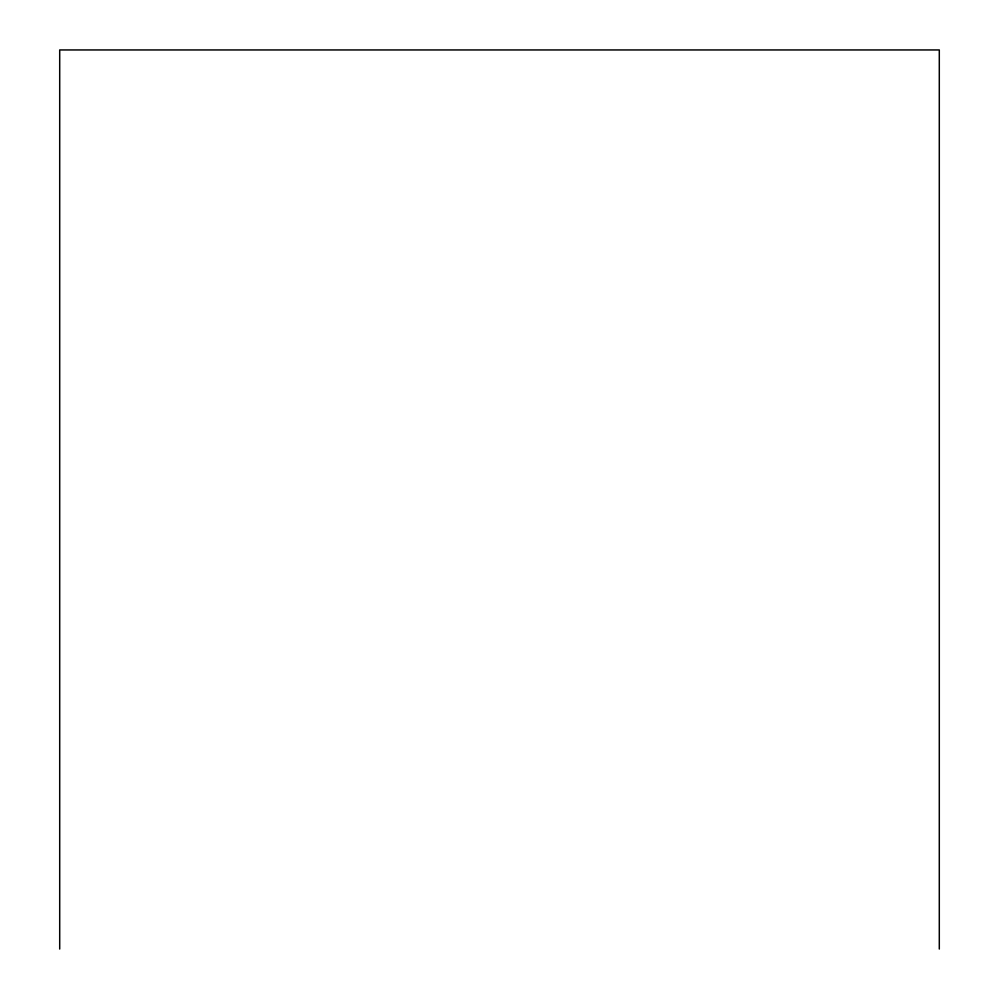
<?xml version="1.0" encoding="UTF-8"?>
<svg xmlns="http://www.w3.org/2000/svg" width="999" height="999" viewBox="0 0 999 999"><rect width="100%" height="100%" fill="white"/><g stroke="black" fill="none" stroke-linecap="round" stroke-linejoin="round"><path stroke-width="1.5" d="M939.297 949.05L939.297 49.95L59.703 49.95L59.703 949.05"/></g></svg>
